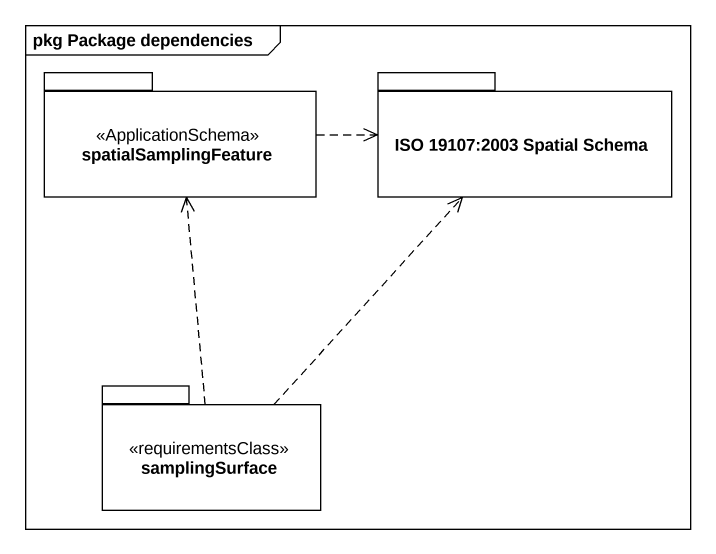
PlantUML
@startuml
mainframe pkg Package dependencies
package spatialSamplingFeature <<ApplicationSchema>> {
}
package "ISO 19107:2003 Spatial Schema" as ISO_19107_2003_Spatial {
}
package samplingSurface <<requirementsClass>> {
}
spatialSamplingFeature .right.> ISO_19107_2003_Spatial
samplingSurface .up.> spatialSamplingFeature
samplingSurface .up.> ISO_19107_2003_Spatial
@enduml
